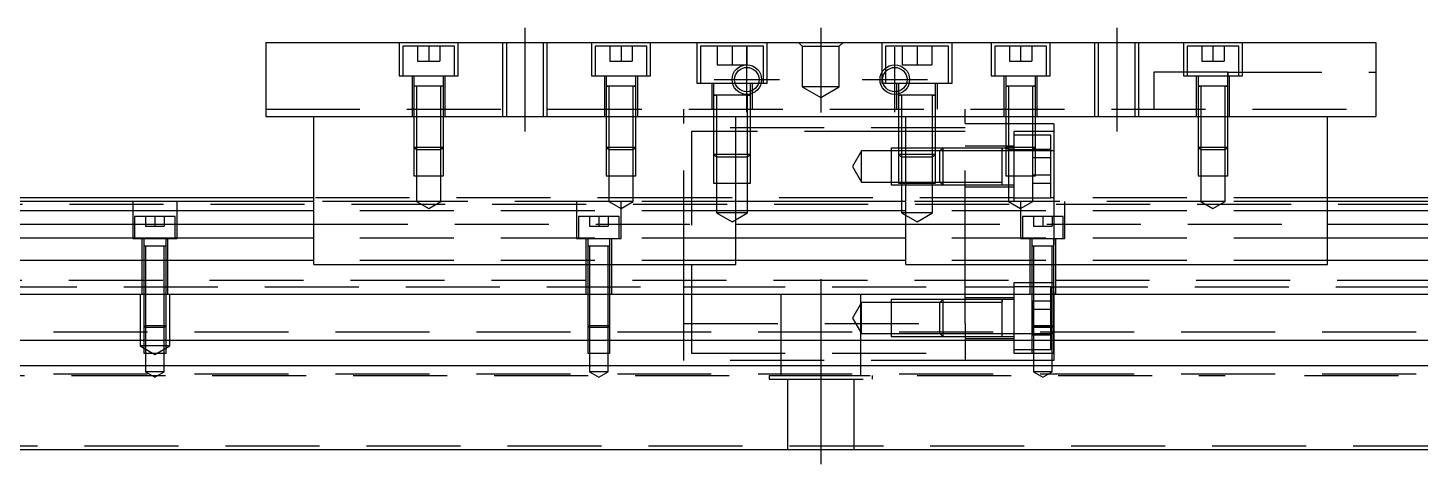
# Model space of a CAD drawing. Extents: x -12 to 760, y -270 to 102.
# Drawn here: x 182.8 to 371, y -224.6 to -165.6 of the extents above; entities that cross this region are included whole.
import ezdxf

# ---------------------------------------------------------------- set-up
doc = ezdxf.new("R2010")
doc.units = 0
doc.linetypes.add('CENTER', pattern=[50.8, 31.75, -6.35, 6.35, -6.35])
doc.linetypes.add('DASHED', pattern=[19.05, 12.7, -6.35])
doc.layers.get('0').update_dxf_attribs({"linetype": 'CONTINUOUS'})
doc.layers.add('CENTER', color=1, linetype='CENTER')

msp = doc.modelspace()

# ---------------------------------------------------------------- linework, layer by layer
at = {"color": 7, "linetype": 'CONTINUOUS'}
for p, q in [((215, -167.55), (365, -167.55)), ((215, -167.55), (215, -177.55)), ((365, -167.55), (365, -177.55)), ((215, -177.55), (365, -177.55)), ((221.5, -197.55), (221.5, -177.55)), ((278.5, -197.55), (278.5, -177.55)), ((301.5, -197.55), (301.5, -177.55)), ((358.5, -197.55), (358.5, -177.55)), ((221.5, -189.05), (0, -189.05)), ((221.5, -188.55), (60.5, -188.55)), ((301.5, -189.05), (278.5, -189.05)), ((525, -188.55), (358.5, -188.55)), ((580, -189.05), (358.5, -189.05)), ((221.5, -190.3), (0, -190.3)), ((301.5, -190.3), (278.5, -190.3)), ((580, -190.3), (358.5, -190.3)), ((0, -192.08), (221.5, -192.08)), ((278.5, -192.08), (301.5, -192.08)), ((358.5, -192.08), (580, -192.08)), ((221.5, -193.97), (0, -193.97)), ((301.5, -193.97), (278.5, -193.97)), ((580, -193.97), (358.5, -193.97)), ((221.5, -197.03), (0, -197.03)), ((221.5, -197.55), (278.5, -197.55)), ((301.5, -197.03), (278.5, -197.03)), ((301.5, -197.55), (358.5, -197.55)), ((580, -197.03), (358.5, -197.03)), ((0, -201.55), (580, -201.55)), ((580, -207.85), (0, -207.85)), ((580, -211.25), (0, -211.25)), ((0, -222.55), (580, -222.55))]:
    msp.add_line(p, q, dxfattribs=at)
at = {"color": 3, "linetype": 'DASHED'}
for p, q in [((233, -167.55), (233, -172.05)), ((240.5, -168.05), (233.5, -168.05)), ((233.5, -168.05), (233.5, -172.05)), ((235.5, -168.05), (235.5, -170.05)), ((237, -168.05), (237, -170.05)), ((238.5, -168.05), (238.5, -170.05)), ((240.5, -172.05), (240.5, -168.05)), ((241, -172.05), (241, -167.55)), ((247, -167.55), (247, -177.55)), ((247.5, -167.55), (247.5, -177.55)), ((252.5, -177.55), (252.5, -167.55)), ((253, -177.55), (253, -167.55)), ((259, -167.55), (259, -172.05)), ((266.5, -168.05), (259.5, -168.05)), ((259.5, -168.05), (259.5, -172.05)), ((261.5, -168.05), (261.5, -170.05)), ((263, -168.05), (263, -170.05)), ((264.5, -168.05), (264.5, -170.05)), ((266.5, -172.05), (266.5, -168.05)), ((267, -172.05), (267, -167.55)), ((273.25, -167.55), (273.25, -173.05)), ((282.25, -168.05), (273.75, -168.05)), ((273.75, -168.05), (273.75, -173.05)), ((276, -168.05), (276, -170.55)), ((278, -168.05), (278, -170.55)), ((280, -168.05), (280, -170.55)), ((282.25, -173.05), (282.25, -168.05)), ((282.75, -173.05), (282.75, -167.55)), ((287.5, -168.05), (287, -167.55)), ((287.5, -168.05), (287.5, -173.55)), ((287.5, -168.05), (292.5, -168.05)), ((292.5, -168.05), (293, -167.55)), ((292.5, -173.55), (292.5, -168.05)), ((298.25, -167.55), (298.25, -173.05)), ((307.25, -168.05), (298.75, -168.05)), ((298.75, -168.05), (298.75, -170.99)), ((301, -168.05), (301, -170.55)), ((303, -168.05), (303, -170.55)), ((305, -168.05), (305, -170.55)), ((307.25, -173.05), (307.25, -168.05)), ((307.75, -173.05), (307.75, -167.55)), ((313, -167.55), (313, -172.05)), ((320.5, -168.05), (313.5, -168.05)), ((313.5, -168.05), (313.5, -172.05)), ((315.5, -168.05), (315.5, -170.05)), ((317, -168.05), (317, -170.05)), ((318.5, -168.05), (318.5, -170.05)), ((320.5, -172.05), (320.5, -168.05)), ((321, -172.05), (321, -167.55)), ((327, -167.55), (327, -177.55)), ((327.5, -167.55), (327.5, -177.55)), ((332.5, -177.55), (332.5, -167.55)), ((333, -177.55), (333, -167.55)), ((339, -167.55), (339, -172.05)), ((346.5, -168.05), (339.5, -168.05)), ((339.5, -168.05), (339.5, -172.05)), ((341.5, -168.05), (341.5, -170.05)), ((343, -168.05), (343, -170.05)), ((344.5, -168.05), (344.5, -170.05)), ((346.5, -172.05), (346.5, -168.05)), ((347, -172.05), (347, -167.55)), ((235.5, -170.05), (237, -170.05)), ((237, -170.05), (238.5, -170.05)), ((261.5, -170.05), (263, -170.05)), ((263, -170.05), (264.5, -170.05)), ((276, -170.55), (278, -170.55)), ((278, -170.55), (280, -170.55)), ((298.75, -170.99), (298.75, -171.47)), ((301, -170.55), (303, -170.55)), ((303, -170.55), (305, -170.55)), ((315.5, -170.05), (317, -170.05)), ((317, -170.05), (318.5, -170.05)), ((341.5, -170.05), (343, -170.05)), ((343, -170.05), (344.5, -170.05)), ((233, -172.05), (241, -172.05)), ((234.75, -172.05), (234.75, -177.55)), ((235, -172.05), (235, -173.45)), ((239, -173.45), (239, -172.05)), ((239.25, -177.55), (239.25, -172.05)), ((259, -172.05), (267, -172.05)), ((260.75, -172.05), (260.75, -177.55)), ((261, -172.05), (261, -173.45)), ((265, -173.45), (265, -172.05)), ((265.25, -177.55), (265.25, -172.05)), ((273.25, -173.05), (282.75, -173.05)), ((275.25, -173.05), (275.25, -176.55)), ((275.5, -173.05), (275.5, -174.65)), ((280.5, -174.12), (280.5, -173.05)), ((280.75, -176.55), (280.75, -173.05)), ((298.25, -173.05), (307.75, -173.05)), ((298.75, -171.47), (298.75, -173.05)), ((300.25, -173.05), (300.25, -176.55)), ((300.5, -173.05), (300.5, -174.12)), ((305.5, -174.65), (305.5, -173.05)), ((305.75, -176.55), (305.75, -173.05)), ((313, -172.05), (321, -172.05)), ((314.75, -172.05), (314.75, -177.55)), ((315, -172.05), (315, -173.45)), ((319, -173.45), (319, -172.05)), ((319.25, -177.55), (319.25, -172.05)), ((335, -171.55), (335, -176.55)), ((345, -171.55), (335, -171.55)), ((339, -172.05), (347, -172.05)), ((340.75, -172.05), (340.75, -177.55)), ((341, -172.05), (341, -173.45)), ((345, -171.55), (365, -171.55)), ((345, -172.05), (345, -171.55)), ((345, -171.55), (345, -172.05)), ((345, -173.45), (345, -172.05)), ((345.25, -177.55), (345.25, -172.05)), ((235, -173.44), (235, -173.45)), ((239, -173.45), (235, -173.45)), ((235, -173.45), (235, -177.55)), ((235, -173.45), (235, -173.46)), ((235.35, -173.45), (235.35, -177.55)), ((238.65, -177.55), (238.65, -173.45)), ((239, -177.55), (239, -173.45)), ((261, -173.44), (261, -173.45)), ((261, -173.45), (261.22, -173.45)), ((261.22, -173.45), (261, -173.45)), ((261, -173.45), (261, -173.46)), ((261, -173.45), (261, -177.55)), ((264.78, -173.45), (261.22, -173.45)), ((261.35, -173.45), (261.35, -177.55)), ((264.65, -177.55), (264.65, -173.45)), ((264.78, -173.45), (265, -173.45)), ((265, -173.45), (264.78, -173.45)), ((265, -173.45), (265, -173.44)), ((265, -173.46), (265, -173.45)), ((265, -177.55), (265, -173.45)), ((275.5, -174.65), (275.76, -174.65)), ((275.76, -174.65), (275.5, -174.65)), ((275.5, -174.65), (275.5, -174.66)), ((275.5, -174.65), (275.5, -174.65)), ((275.5, -174.65), (275.5, -176.55)), ((280.01, -174.65), (275.76, -174.65)), ((275.9, -174.65), (275.9, -176.55)), ((280.24, -174.65), (280.01, -174.65)), ((280.1, -176.55), (280.1, -174.65)), ((280.24, -174.65), (280.5, -174.65)), ((280.5, -174.65), (280.24, -174.65)), ((280.5, -174.49), (280.5, -174.12)), ((280.5, -174.65), (280.5, -174.49)), ((280.5, -174.66), (280.5, -174.65)), ((280.5, -176.55), (280.5, -174.65)), ((280.5, -174.65), (280.5, -174.65)), ((292.5, -173.55), (287.5, -173.55)), ((287.5, -173.55), (290, -174.99)), ((290, -174.99), (292.5, -173.55)), ((300.5, -174.12), (300.5, -174.49)), ((300.5, -174.49), (300.5, -174.65)), ((300.5, -174.65), (300.76, -174.65)), ((300.76, -174.65), (300.5, -174.65)), ((300.5, -174.65), (300.5, -174.66)), ((300.5, -174.65), (300.5, -174.65)), ((300.5, -174.65), (300.5, -176.55)), ((305.24, -174.65), (300.76, -174.65)), ((300.9, -174.65), (300.9, -176.55)), ((305.1, -176.55), (305.1, -174.65)), ((305.24, -174.65), (305.5, -174.65)), ((305.5, -174.65), (305.24, -174.65)), ((305.5, -174.66), (305.5, -174.65)), ((305.5, -176.55), (305.5, -174.65)), ((305.5, -174.65), (305.5, -174.65)), ((315, -173.44), (315, -173.45)), ((315, -173.45), (315.22, -173.45)), ((315.22, -173.45), (315, -173.45)), ((315, -173.45), (315, -173.46)), ((315, -173.45), (315, -177.55)), ((318.78, -173.45), (315.22, -173.45)), ((315.35, -173.45), (315.35, -177.55)), ((318.65, -177.55), (318.65, -173.45)), ((318.78, -173.45), (319, -173.45)), ((319, -173.45), (318.78, -173.45)), ((319, -173.45), (319, -173.44)), ((319, -173.46), (319, -173.45)), ((319, -177.55), (319, -173.45)), ((341, -173.44), (341, -173.45)), ((341, -173.45), (341.22, -173.45)), ((341.22, -173.45), (341, -173.45)), ((341, -173.45), (341, -173.46)), ((341, -173.45), (341, -177.55)), ((344.78, -173.45), (341.22, -173.45)), ((341.35, -173.45), (341.35, -177.55)), ((344.65, -177.55), (344.65, -173.45)), ((344.78, -173.45), (345, -173.45)), ((345, -173.45), (344.78, -173.45)), ((345, -173.45), (345, -173.44)), ((345, -173.46), (345, -173.45)), ((345, -177.55), (345, -173.45)), ((215, -176.55), (365, -176.55)), ((271.5, -177.55), (271.5, -176.55)), ((275.5, -176.55), (275.5, -177.55)), ((275.5, -176.55), (275.5, -177.55)), ((275.9, -176.55), (275.9, -177.55)), ((280.1, -177.55), (280.1, -176.55)), ((280.5, -177.55), (280.5, -176.55)), ((280.5, -177.55), (280.5, -176.55)), ((300.5, -176.55), (300.5, -177.55)), ((300.5, -176.55), (300.5, -177.55)), ((300.9, -176.55), (300.9, -177.55)), ((305.1, -177.55), (305.1, -176.55)), ((305.5, -177.55), (305.5, -176.55)), ((305.5, -177.55), (305.5, -176.55)), ((309.5, -177.55), (309.5, -176.55)), ((235, -177.55), (235, -181.7)), ((235, -177.55), (235, -181.7)), ((235.35, -177.55), (235.35, -182.05)), ((238.65, -182.05), (238.65, -177.55)), ((239, -181.7), (239, -177.55)), ((239, -181.7), (239, -177.55)), ((261, -177.55), (261, -181.7)), ((261, -177.55), (261, -181.7)), ((261.35, -177.55), (261.35, -182.05)), ((264.65, -182.05), (264.65, -177.55)), ((265, -181.7), (265, -177.55)), ((265, -181.7), (265, -177.55)), ((271.5, -197.55), (271.5, -177.55)), ((275.5, -177.55), (275.5, -182.65)), ((275.5, -177.55), (275.5, -182.65)), ((275.9, -177.55), (275.9, -183.05)), ((280.1, -183.05), (280.1, -177.55)), ((280.5, -182.65), (280.5, -177.55)), ((280.5, -182.65), (280.5, -177.55)), ((300.5, -177.55), (300.5, -182.65)), ((300.5, -177.55), (300.5, -182.65)), ((300.9, -177.55), (300.9, -183.05)), ((305.1, -183.05), (305.1, -177.55)), ((305.5, -182.65), (305.5, -177.55)), ((305.5, -182.65), (305.5, -177.55)), ((309.5, -197.55), (309.5, -177.55)), ((315, -178.55), (309.5, -178.55)), ((315, -177.55), (315, -181.7)), ((315, -177.55), (315, -181.7)), ((315.35, -178.55), (315, -178.55)), ((315.35, -177.55), (315.35, -182.05)), ((318.65, -178.55), (315.35, -178.55)), ((318.65, -182.05), (318.65, -177.55)), ((319, -178.55), (318.65, -178.55)), ((319, -181.7), (319, -177.55)), ((319, -181.7), (319, -177.55)), ((321.5, -178.55), (319, -178.55)), ((321.5, -178.55), (321.5, -182.18)), ((341, -177.55), (341, -181.7)), ((341, -177.55), (341, -181.7)), ((341.35, -177.55), (341.35, -182.05)), ((344.65, -182.05), (344.65, -177.55)), ((345, -181.7), (345, -177.55)), ((345, -181.7), (345, -177.55)), ((309.5, -179.05), (271.5, -179.05)), ((272.5, -179.55), (272.5, -197.55)), ((275.5, -179.55), (272.5, -179.55)), ((275.9, -179.55), (275.5, -179.55)), ((278.5, -179.55), (275.9, -179.55)), ((280.1, -179.55), (278.5, -179.55)), ((280.5, -179.55), (280.1, -179.55)), ((300.5, -179.55), (280.5, -179.55)), ((300.9, -179.55), (300.5, -179.55)), ((301.5, -179.55), (300.9, -179.55)), ((305.1, -179.55), (301.5, -179.55)), ((305.5, -179.55), (305.1, -179.55)), ((309.5, -179.55), (305.5, -179.55)), ((316.1, -179.55), (316.1, -189.05)), ((321.5, -179.55), (316.1, -179.55)), ((318.65, -180.05), (316.1, -180.05)), ((319, -180.05), (318.65, -180.05)), ((321.1, -180.05), (319, -180.05)), ((321.1, -188.55), (321.1, -180.05)), ((235, -181.7), (239, -181.7)), ((235, -181.7), (235, -185.55)), ((235, -181.7), (235.35, -182.05)), ((238.65, -182.05), (235.35, -182.05)), ((235.35, -182.05), (235.35, -185.55)), ((238.65, -182.05), (239, -181.7)), ((238.65, -185.55), (238.65, -182.05)), ((239, -185.55), (239, -181.7)), ((261, -181.7), (265, -181.7)), ((261, -181.7), (261, -185.55)), ((261, -181.7), (261.35, -182.05)), ((264.65, -182.05), (261.35, -182.05)), ((261.35, -182.05), (261.35, -185.55)), ((264.65, -182.05), (265, -181.7)), ((264.65, -185.55), (264.65, -182.05)), ((265, -185.55), (265, -181.7)), ((295.5, -182.2), (294.29, -184.3)), ((295.5, -186.4), (295.5, -182.2)), ((299.5, -182.2), (295.5, -182.2)), ((299.5, -181.8), (299.5, -186.8)), ((300.5, -181.8), (299.5, -181.8)), ((306.1, -182.2), (299.5, -182.2)), ((300.9, -181.8), (300.5, -181.8)), ((301.5, -181.8), (300.9, -181.8)), ((305.1, -181.8), (301.5, -181.8)), ((305.5, -181.8), (305.1, -181.8)), ((306.5, -181.8), (305.5, -181.8)), ((306.5, -181.8), (306.1, -182.2)), ((306.1, -186.4), (306.1, -182.2)), ((309.5, -182.2), (306.1, -182.2)), ((306.5, -181.8), (306.5, -186.8)), ((309.5, -181.8), (306.5, -181.8)), ((309.5, -181.8), (306.5, -181.8)), ((316.1, -181.55), (309.5, -181.55)), ((314.5, -181.8), (309.5, -181.8)), ((315, -182.18), (309.5, -182.18)), ((314.5, -182.2), (309.5, -182.2)), ((314.5, -182.2), (314.5, -181.8)), ((314.5, -182.06), (314.5, -181.8)), ((314.5, -181.8), (314.5, -182.06)), ((314.5, -182.06), (314.5, -181.8)), ((315, -181.8), (314.5, -181.8)), ((314.5, -184.15), (314.5, -182.06)), ((315, -181.7), (319, -181.7)), ((315, -181.7), (315, -185.55)), ((315, -181.7), (315.35, -182.05)), ((315.1, -181.8), (315, -181.8)), ((319, -182.18), (315, -182.18)), ((315.35, -181.8), (315.1, -181.8)), ((316.1, -181.8), (315.35, -181.8)), ((318.65, -182.05), (315.35, -182.05)), ((315.35, -182.05), (315.35, -185.55)), ((318.6, -181.99), (318.6, -183.15)), ((321.1, -181.99), (318.6, -181.99)), ((318.65, -182.05), (319, -181.7)), ((318.65, -185.55), (318.65, -182.05)), ((319, -185.55), (319, -181.7)), ((321.5, -182.18), (319, -182.18)), ((321.5, -182.18), (321.5, -207.85)), ((341, -181.7), (345, -181.7)), ((341, -181.7), (341, -185.55)), ((341, -181.7), (341.35, -182.05)), ((344.65, -182.05), (341.35, -182.05)), ((341.35, -182.05), (341.35, -185.55)), ((344.65, -182.05), (345, -181.7)), ((344.65, -185.55), (344.65, -182.05)), ((345, -185.55), (345, -181.7)), ((275.5, -182.65), (278.5, -182.65)), ((275.5, -182.65), (275.5, -186.55)), ((275.5, -182.65), (275.9, -183.05)), ((278.5, -183.05), (275.9, -183.05)), ((275.9, -183.05), (275.9, -186.55)), ((278.5, -182.65), (280.5, -182.65)), ((280.1, -183.05), (278.5, -183.05)), ((280.1, -183.05), (280.5, -182.65)), ((280.1, -186.55), (280.1, -183.05)), ((280.5, -186.55), (280.5, -182.65)), ((294.29, -184.3), (295.5, -186.4)), ((300.5, -182.65), (301.5, -182.65)), ((300.5, -182.65), (300.5, -186.55)), ((300.5, -182.65), (300.9, -183.05)), ((301.5, -183.05), (300.9, -183.05)), ((300.9, -183.05), (300.9, -186.55)), ((301.5, -182.65), (305.5, -182.65)), ((305.1, -183.05), (301.5, -183.05)), ((305.1, -183.05), (305.5, -182.65)), ((305.1, -186.55), (305.1, -183.05)), ((305.5, -186.55), (305.5, -182.65)), ((314.5, -186.54), (314.5, -184.15)), ((318.6, -183.15), (318.6, -185.45)), ((321.1, -183.15), (318.6, -183.15)), ((235, -185.55), (239, -185.55)), ((235.35, -185.55), (235.35, -189.05)), ((238.65, -189.05), (238.65, -185.55)), ((261, -185.55), (265, -185.55)), ((261.35, -185.55), (261.35, -189.05)), ((264.65, -189.05), (264.65, -185.55)), ((315, -185.55), (319, -185.55)), ((315.35, -185.55), (315.35, -189.05)), ((318.6, -185.45), (318.6, -186.61)), ((321.1, -185.45), (318.6, -185.45)), ((318.65, -189.05), (318.65, -185.55)), ((341, -185.55), (345, -185.55)), ((341.35, -185.55), (341.35, -189.05)), ((344.65, -189.05), (344.65, -185.55)), ((275.5, -186.55), (280.5, -186.55)), ((275.9, -186.55), (275.9, -190.55)), ((280.1, -190.55), (280.1, -186.55)), ((295.5, -186.4), (299.5, -186.4)), ((299.5, -186.4), (306.1, -186.4)), ((299.5, -186.8), (306.5, -186.8)), ((300.5, -186.55), (305.5, -186.55)), ((300.9, -186.55), (300.9, -190.55)), ((305.1, -190.55), (305.1, -186.55)), ((306.1, -186.4), (306.5, -186.8)), ((306.1, -186.4), (309.5, -186.4)), ((306.5, -186.8), (309.5, -186.8)), ((306.5, -186.8), (309.5, -186.8)), ((309.5, -186.4), (314.5, -186.4)), ((309.5, -186.8), (314.5, -186.8)), ((309.5, -187.05), (316.1, -187.05)), ((314.5, -186.8), (314.5, -186.4)), ((314.5, -186.8), (314.5, -186.54)), ((314.5, -186.8), (316.1, -186.8)), ((321.1, -186.61), (318.6, -186.61)), ((525, -189.43), (55, -189.43)), ((197, -189.05), (197, -194.05)), ((203, -194.05), (203, -189.05)), ((272.5, -188.55), (221.5, -188.55)), ((235.35, -189.05), (221.5, -189.05)), ((238.65, -189.05), (235.35, -189.05)), ((235.35, -189.05), (237, -190)), ((237, -190), (238.65, -189.05)), ((261.35, -189.05), (238.65, -189.05)), ((257, -189.05), (257, -194.05)), ((264.65, -189.05), (261.35, -189.05)), ((261.35, -189.05), (263, -190)), ((263, -190), (264.65, -189.05)), ((263, -194.05), (263, -189.05)), ((278.5, -189.05), (264.65, -189.05)), ((316.1, -188.55), (272.5, -188.55)), ((315.35, -189.05), (301.5, -189.05)), ((318.65, -189.05), (315.35, -189.05)), ((315.35, -189.05), (317, -190)), ((316.1, -188.55), (321.1, -188.55)), ((317, -190), (318.65, -189.05)), ((317, -189.05), (317, -194.05)), ((341.35, -189.05), (318.65, -189.05)), ((321.5, -188.55), (321.1, -188.55)), ((358.5, -188.55), (321.5, -188.55)), ((323, -194.05), (323, -189.05)), ((344.65, -189.05), (341.35, -189.05)), ((341.35, -189.05), (343, -190)), ((343, -190), (344.65, -189.05)), ((358.5, -189.05), (344.65, -189.05)), ((202.75, -191.05), (197.25, -191.05)), ((197.25, -191.05), (197.25, -194.05)), ((198.75, -191.05), (198.75, -192.35)), ((200, -191.05), (200, -192.35)), ((201.25, -191.05), (201.25, -192.35)), ((202.75, -194.05), (202.75, -191.05)), ((278.5, -190.3), (221.5, -190.3)), ((262.75, -191.05), (257.25, -191.05)), ((257.25, -191.05), (257.25, -194.05)), ((258.75, -191.05), (258.75, -192.35)), ((260, -191.05), (260, -192.35)), ((261.25, -191.05), (261.25, -192.35)), ((262.75, -194.05), (262.75, -191.05)), ((280.1, -190.55), (275.9, -190.55)), ((275.9, -190.55), (278, -191.76)), ((278, -191.76), (280.1, -190.55)), ((305.1, -190.55), (300.9, -190.55)), ((300.9, -190.55), (303, -191.76)), ((358.5, -190.3), (301.5, -190.3)), ((303, -191.76), (305.1, -190.55)), ((322.75, -191.05), (317.25, -191.05)), ((317.25, -191.05), (317.25, -194.05)), ((318.75, -191.05), (318.75, -192.35)), ((320, -191.05), (320, -192.35)), ((321.25, -191.05), (321.25, -192.35)), ((322.75, -194.05), (322.75, -191.05)), ((198.75, -192.35), (200, -192.35)), ((200, -192.35), (201.25, -192.35)), ((221.5, -192.08), (278.5, -192.08)), ((258.75, -192.35), (260, -192.35)), ((260, -192.35), (261.25, -192.35)), ((301.5, -192.08), (358.5, -192.08)), ((318.75, -192.35), (320, -192.35)), ((320, -192.35), (321.25, -192.35)), ((197, -194.05), (203, -194.05)), ((198.25, -194.05), (198.25, -201.55)), ((198.5, -194.05), (198.5, -195.05)), ((198.5, -195.04), (198.5, -195.05)), ((201.5, -195.05), (198.5, -195.05)), ((198.5, -195.05), (198.5, -195.06)), ((198.5, -195.05), (198.5, -201.55)), ((198.75, -195.05), (198.75, -201.55)), ((201.25, -201.55), (201.25, -195.05)), ((201.5, -195.05), (201.5, -194.05)), ((201.5, -201.55), (201.5, -195.05)), ((201.75, -201.55), (201.75, -194.05)), ((278.5, -193.97), (221.5, -193.97)), ((257, -194.05), (263, -194.05)), ((258.25, -194.05), (258.25, -201.55)), ((258.5, -194.05), (258.5, -195.05)), ((258.5, -195.04), (258.5, -195.05)), ((261.5, -195.05), (258.5, -195.05)), ((258.5, -195.05), (258.5, -195.06)), ((258.5, -195.05), (258.5, -201.55)), ((258.75, -195.05), (258.75, -201.55)), ((261.25, -201.55), (261.25, -195.05)), ((261.5, -195.05), (261.5, -194.05)), ((261.5, -201.55), (261.5, -195.05)), ((261.75, -201.55), (261.75, -194.05)), ((358.5, -193.97), (301.5, -193.97)), ((317, -194.05), (323, -194.05)), ((318.25, -194.05), (318.25, -201.55)), ((318.5, -194.05), (318.5, -195.05)), ((318.5, -195.04), (318.5, -195.05)), ((321.5, -195.05), (318.5, -195.05)), ((318.5, -195.05), (318.5, -195.06)), ((318.5, -195.05), (318.5, -201.55)), ((318.75, -195.05), (318.75, -201.55)), ((321.25, -201.55), (321.25, -195.05)), ((321.5, -195.05), (321.5, -194.05)), ((321.5, -201.55), (321.5, -195.05)), ((321.75, -201.55), (321.75, -194.05)), ((278.5, -197.03), (221.5, -197.03)), ((271.5, -201.55), (271.5, -197.55)), ((272.5, -197.55), (272.5, -201.55)), ((358.5, -197.03), (301.5, -197.03)), ((309.5, -201.55), (309.5, -197.55)), ((55, -199.68), (525, -199.68)), ((81.5, -200.55), (271.5, -200.55)), ((271.5, -200.55), (272.5, -200.55)), ((272.5, -200.55), (309.5, -200.55)), ((272.5, -200.55), (309.5, -200.55)), ((309.5, -200.55), (316.1, -200.55)), ((309.5, -200.55), (316.1, -200.55)), ((316.1, -200.05), (316.1, -209.55)), ((321.5, -200.05), (316.1, -200.05)), ((318.5, -200.55), (316.1, -200.55)), ((318.75, -200.55), (318.5, -200.55)), ((321.1, -200.55), (318.75, -200.55)), ((321.1, -201.55), (321.1, -200.55)), ((321.1, -200.55), (321.25, -200.55)), ((321.1, -200.55), (321.25, -200.55)), ((321.25, -200.55), (321.5, -200.55)), ((321.25, -200.55), (321.5, -200.55)), ((321.5, -200.55), (525, -200.55)), ((198, -201.55), (198, -208.55)), ((198.5, -201.55), (198.5, -205.8)), ((198.5, -201.55), (198.5, -205.8)), ((198.75, -201.55), (198.75, -206.05)), ((201.25, -206.05), (201.25, -201.55)), ((201.5, -205.8), (201.5, -201.55)), ((201.5, -205.8), (201.5, -201.55)), ((202, -208.55), (202, -201.55)), ((258.5, -201.55), (258.5, -205.8)), ((258.5, -201.55), (258.5, -205.8)), ((258.75, -201.55), (258.75, -206.05)), ((261.25, -206.05), (261.25, -201.55)), ((261.5, -205.8), (261.5, -201.55)), ((261.5, -205.8), (261.5, -201.55)), ((271.5, -205.55), (271.5, -201.55)), ((272.5, -201.55), (272.5, -207.85)), ((284.64, -212.55), (284.64, -201.55)), ((295.5, -202.7), (294.29, -204.8)), ((295.36, -201.55), (295.36, -212.55)), ((295.5, -206.9), (295.5, -202.7)), ((299.5, -202.7), (295.5, -202.7)), ((299.5, -202.3), (299.5, -207.3)), ((306.5, -202.3), (299.5, -202.3)), ((306.1, -202.7), (299.5, -202.7)), ((306.5, -202.3), (306.1, -202.7)), ((306.1, -206.9), (306.1, -202.7)), ((309.5, -202.7), (306.1, -202.7)), ((306.5, -202.3), (306.5, -207.3)), ((309.5, -202.3), (306.5, -202.3)), ((309.5, -202.3), (306.5, -202.3)), ((309.5, -205.55), (309.5, -201.55)), ((316.1, -202.05), (309.5, -202.05)), ((314.5, -202.3), (309.5, -202.3)), ((314.5, -202.7), (309.5, -202.7)), ((314.5, -202.7), (314.5, -202.3)), ((314.5, -202.56), (314.5, -202.3)), ((314.5, -202.3), (314.5, -202.56)), ((314.5, -202.56), (314.5, -202.3)), ((316.1, -202.3), (314.5, -202.3)), ((314.5, -204.65), (314.5, -202.56)), ((318.5, -201.55), (318.5, -205.8)), ((318.5, -201.55), (318.5, -205.8)), ((318.6, -202.49), (318.6, -203.65)), ((321.1, -202.49), (318.6, -202.49)), ((318.75, -201.55), (318.75, -206.05)), ((321.1, -206.05), (321.1, -201.55)), ((321.25, -206.05), (321.25, -201.55)), ((321.5, -205.8), (321.5, -201.55)), ((321.5, -205.8), (321.5, -201.55)), ((294.29, -204.8), (295.5, -206.9)), ((314.5, -207.04), (314.5, -204.65)), ((321.1, -203.65), (318.6, -203.65)), ((318.6, -203.65), (318.6, -205.95)), ((580, -206.7), (0, -206.7)), ((198.5, -205.8), (201.5, -205.8)), ((198.5, -205.8), (198.5, -207.85)), ((198.5, -205.8), (198.75, -206.05)), ((201.25, -206.05), (198.75, -206.05)), ((198.75, -206.05), (198.75, -209.55)), ((201.25, -206.05), (201.5, -205.8)), ((201.25, -209.55), (201.25, -206.05)), ((201.5, -207.85), (201.5, -205.8)), ((258.5, -205.8), (261.5, -205.8)), ((258.5, -205.8), (258.5, -207.85)), ((258.5, -205.8), (258.75, -206.05)), ((261.25, -206.05), (258.75, -206.05)), ((258.75, -206.05), (258.75, -209.55)), ((261.25, -206.05), (261.5, -205.8)), ((261.25, -209.55), (261.25, -206.05)), ((261.5, -207.85), (261.5, -205.8)), ((271.5, -207.85), (271.5, -205.55)), ((271.5, -205.55), (309.5, -205.55)), ((295.5, -206.9), (299.5, -206.9)), ((299.5, -206.9), (306.1, -206.9)), ((306.1, -206.9), (309.5, -206.9)), ((306.1, -206.9), (306.5, -207.3)), ((309.5, -205.55), (309.5, -207.85)), ((309.5, -206.9), (314.5, -206.9)), ((318.5, -206.92), (309.5, -206.92)), ((314.5, -207.3), (314.5, -206.9)), ((318.5, -205.8), (321.5, -205.8)), ((318.5, -205.8), (318.5, -207.85)), ((318.5, -205.8), (318.75, -206.05)), ((321.5, -206.92), (318.5, -206.92)), ((321.1, -205.95), (318.6, -205.95)), ((318.6, -205.95), (318.6, -207.11)), ((321.25, -206.05), (318.75, -206.05)), ((318.75, -206.05), (318.75, -209.55)), ((321.1, -207.85), (321.1, -206.05)), ((321.25, -206.05), (321.5, -205.8)), ((321.25, -209.55), (321.25, -206.05)), ((321.5, -207.85), (321.5, -205.8)), ((202, -208.55), (198, -208.55)), ((198, -208.55), (200, -209.7)), ((198.5, -207.85), (198.5, -209.55)), ((200, -209.7), (202, -208.55)), ((201.5, -209.55), (201.5, -207.85)), ((258.5, -207.85), (258.5, -209.55)), ((261.5, -209.55), (261.5, -207.85)), ((309.5, -207.83), (271.5, -207.83)), ((271.5, -210.55), (271.5, -207.85)), ((272.5, -207.85), (272.5, -209.55)), ((299.5, -207.3), (306.5, -207.3)), ((306.5, -207.3), (309.5, -207.3)), ((306.5, -207.3), (309.5, -207.3)), ((309.5, -207.3), (314.5, -207.3)), ((309.5, -207.55), (316.1, -207.55)), ((309.5, -207.85), (309.5, -210.55)), ((314.5, -207.3), (314.5, -207.04)), ((314.5, -207.3), (314.5, -207.3)), ((314.5, -207.3), (314.5, -207.3)), ((314.5, -207.3), (316.1, -207.3)), ((318.5, -207.85), (318.5, -209.55)), ((321.1, -207.11), (318.6, -207.11)), ((321.1, -209.05), (321.1, -207.85)), ((321.5, -207.85), (321.5, -210.55)), ((321.5, -209.55), (321.5, -207.85)), ((198.5, -209.55), (201.5, -209.55)), ((198.75, -209.55), (198.75, -212.05)), ((201.25, -212.05), (201.25, -209.55)), ((258.5, -209.55), (261.5, -209.55)), ((258.75, -209.55), (258.75, -212.05)), ((261.25, -212.05), (261.25, -209.55)), ((309.5, -210.55), (271.5, -210.55)), ((272.5, -209.55), (309.5, -209.55)), ((321.5, -210.55), (309.5, -210.55)), ((316.1, -209.05), (318.5, -209.05)), ((316.1, -209.55), (321.5, -209.55)), ((318.5, -209.05), (321.1, -209.05)), ((318.5, -209.55), (321.5, -209.55)), ((318.75, -209.55), (318.75, -212.05)), ((321.25, -212.05), (321.25, -209.55)), ((580, -212.4), (0, -212.4)), ((55.36, -212.55), (344.64, -212.55)), ((201.25, -212.05), (198.75, -212.05)), ((198.75, -212.05), (200, -212.77)), ((200, -212.77), (201.25, -212.05)), ((261.25, -212.05), (258.75, -212.05)), ((258.75, -212.05), (260, -212.77)), ((260, -212.77), (261.25, -212.05)), ((283, -212.55), (297, -212.55)), ((283, -212.55), (283, -213.05)), ((297, -213.05), (297, -212.55)), ((321.25, -212.05), (318.75, -212.05)), ((318.75, -212.05), (320, -212.77)), ((320, -212.77), (321.25, -212.05)), ((355.36, -212.55), (580, -212.55)), ((283, -213.05), (297, -213.05)), ((285.5, -213.05), (285.5, -222.55)), ((294.5, -222.55), (294.5, -213.05)), ((0, -222.05), (580, -222.05))]:
    msp.add_line(p, q, dxfattribs=at)
at = {"color": 3, "linetype": 'CONTINUOUS'}
for centre in [(280, -172.55), (300, -172.55)]:
    msp.add_circle(centre, 2, dxfattribs=at)
at = {"color": 7, "linetype": 'CONTINUOUS'}
for centre in [(280, -172.55), (300, -172.55)]:
    msp.add_circle(centre, 1.65, dxfattribs=at)
at = {"layer": 'CENTER', "color": 1, "linetype": 'CENTER'}
for p, q in [((250, -165.55), (250, -179.55)), ((290, -165.55), (290, -176.99)), ((330, -165.55), (330, -179.55)), ((280, -176.95), (280, -168.15)), ((300, -176.95), (300, -168.15)), ((275.6, -172.55), (284.4, -172.55)), ((295.6, -172.55), (304.4, -172.55)), ((290, -199.55), (290, -224.55))]:
    msp.add_line(p, q, dxfattribs=at)

doc.saveas('drawing.dxf')
